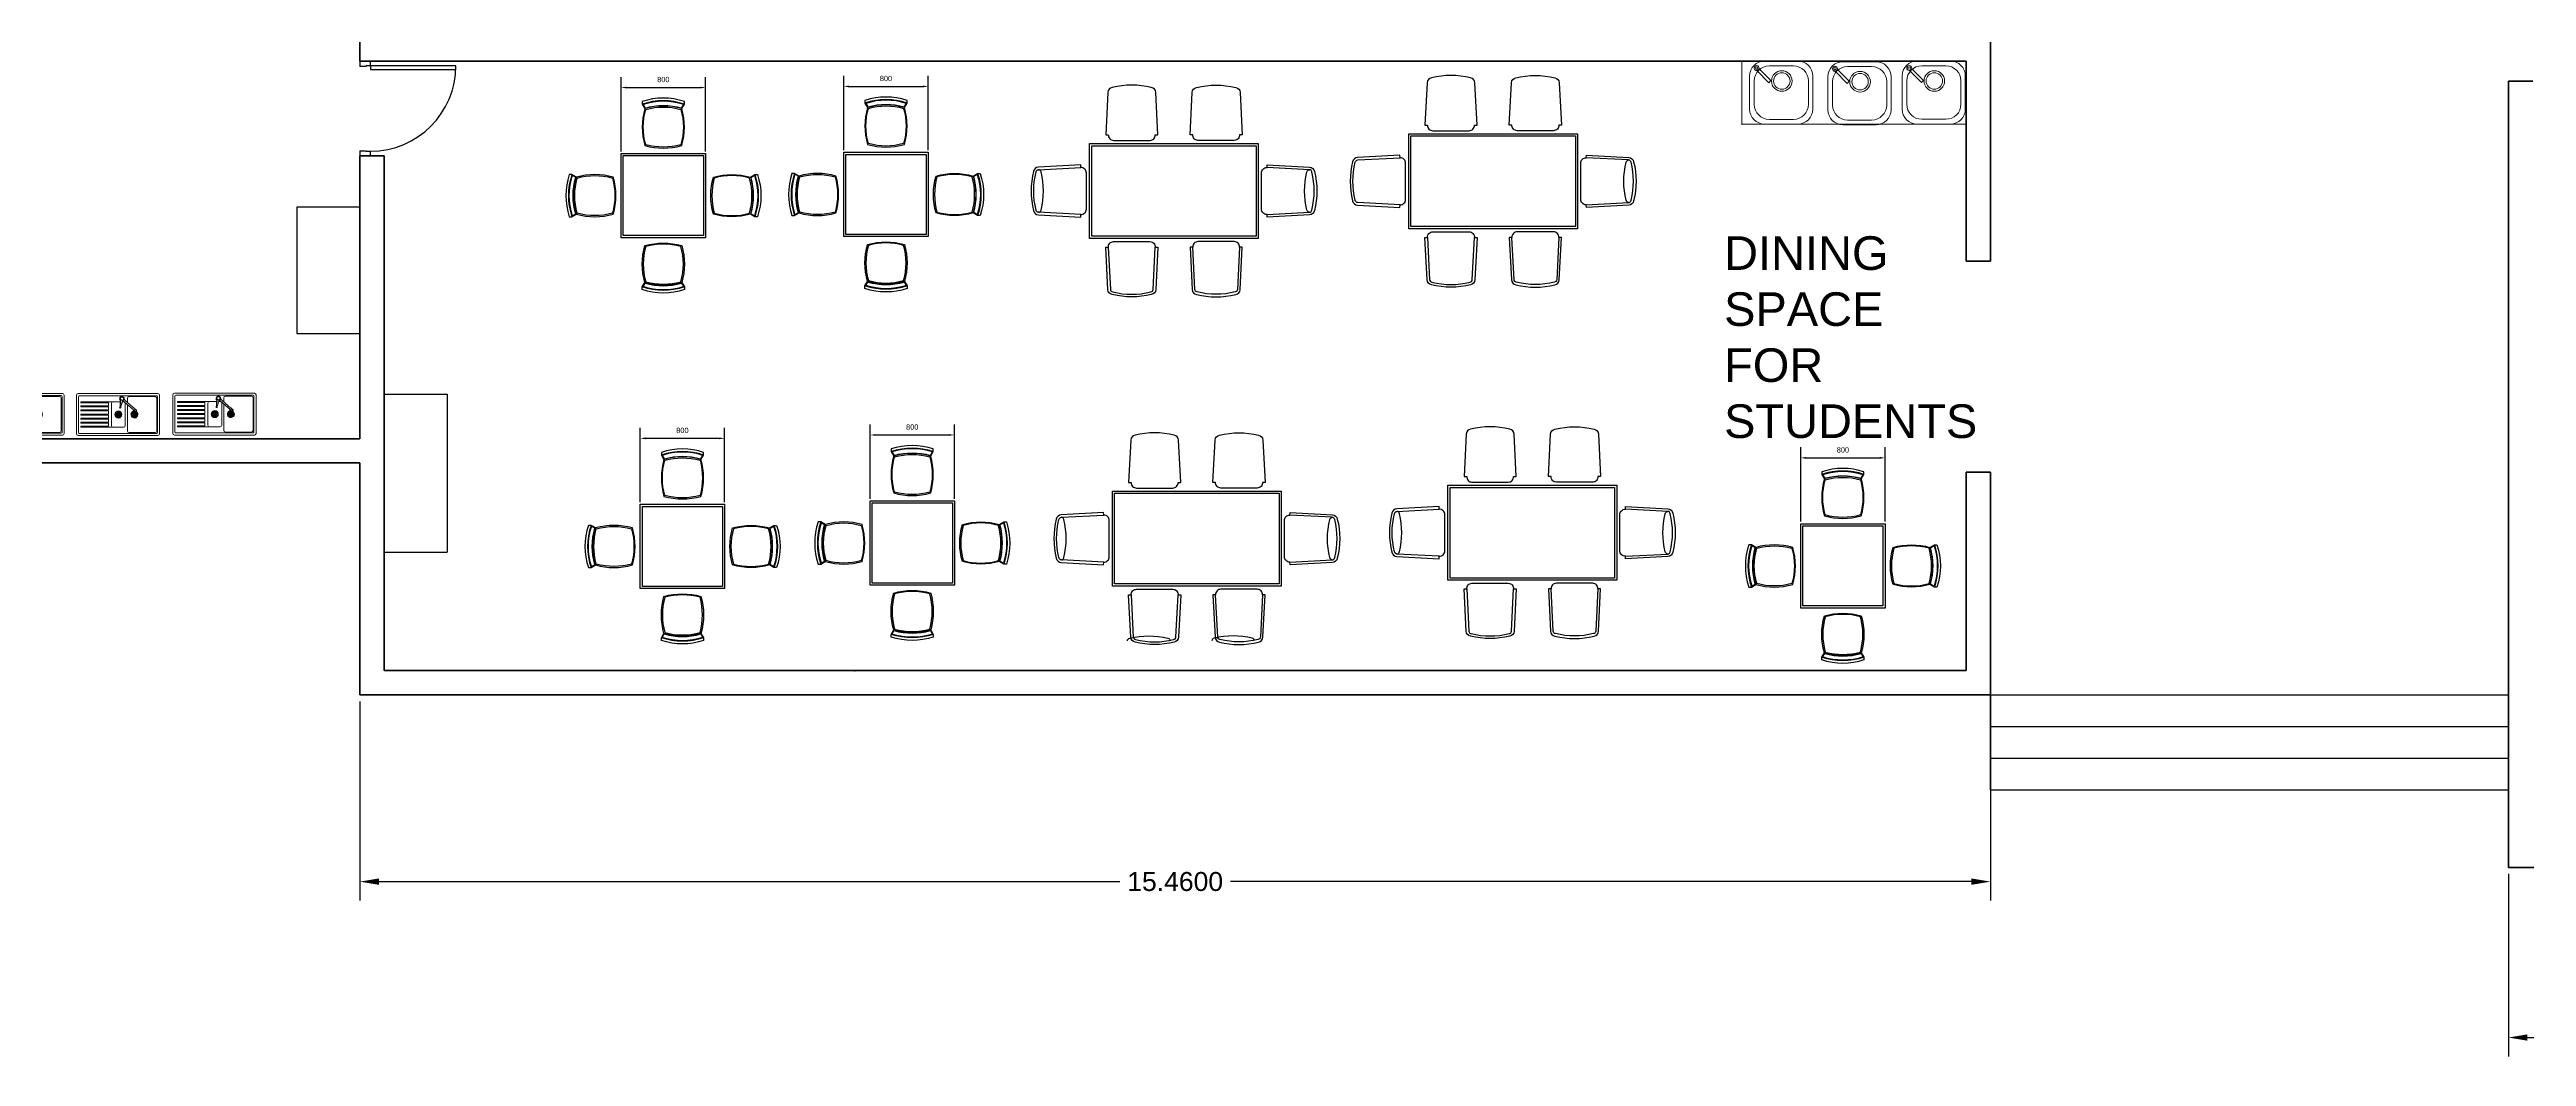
# Model space of a CAD drawing. Header units: metres. Extents: x -353 to 1688, y -477 to 135.
# Drawn here: x 506.38 to 529.86, y -198.17 to -188.62 of the extents above; entities that cross this region are included whole.
import ezdxf

# ---------------------------------------------------------------- set-up
doc = ezdxf.new("R2010")
doc.units = ezdxf.units.M
doc.header["$MEASUREMENT"] = 0
for name, color, linetype, lineweight in [('DIMENSION', 240, 'Continuous', 40), ('ELEVATION', 160, 'Continuous', 20), ('WALL', 2, 'Continuous', 40)]:
    doc.layers.add(name, color=color, linetype=linetype, lineweight=lineweight)
for name, color, linetype in [('door space', 1, 'Continuous'), ('ID-LOOSE', 31, 'Continuous'), ('ID-LOOSE2', 8, 'Continuous')]:
    doc.layers.add(name, color=color, linetype=linetype)
for name, color, linetype, plot in [('FURNITURE', 130, 'Continuous', False), ('STAIR', 231, 'Continuous', False), ('TEXT', 141, 'Continuous', False)]:
    doc.layers.add(name, color=color, linetype=linetype, plot=plot)
doc.styles.get("Standard").update_dxf_attribs({"font": 'arial.ttf'})
doc.dimstyles.new('Annotative', dxfattribs={"dimscale": 0, "dimtxt": 0.18, "dimasz": 0.18, "dimexe": 0.18, "dimexo": 0.0625, "dimgap": 0.09, "dimtad": 0, "dimtih": 1, "dimtoh": 1, "dimdec": 4, "dimzin": 0, "dimdsep": 46, "dimtxsty": 'Standard', "dimcen": 0.09, "dimadec": 0, "dimazin": 0, "dimtfac": 1, "dimtdec": 4, "dimtofl": 0, "dimtmove": 0, "dimatfit": 3, "dimfxl": 1, "dimtolj": 1, "dimtzin": 0, "dimarcsym": 0})
doc.dimstyles.new('ARCHITXT', dxfattribs={"dimtxt": 0.05, "dimasz": 0.05, "dimexe": 0.1, "dimexo": 0.02, "dimgap": 0.05, "dimtad": 1, "dimtih": 1, "dimtoh": 1, "dimdec": 0, "dimlfac": 1000, "dimzin": 0, "dimdsep": 46, "dimtxsty": 'Standard', "dimcen": 0.1, "dimdle": 0.18, "dimclrd": 15, "dimclre": 15, "dimclrt": 202, "dimadec": 0, "dimazin": 0, "dimtfac": 0.72, "dimtdec": 0, "dimtix": 1, "dimtmove": 2, "dimatfit": 3, "dimfxl": 1, "dimtolj": 1, "dimtzin": 0, "dimarcsym": 0})

# ---------------------------------------------------------------- blocks, each defined once
blk = doc.blocks.new('A$C504E2D25')
at = {"layer": 'ID-LOOSE'}
blk.add_lwpolyline([(0, 0), (0, 0.9), (1.6, 0.9), (1.6, 0)], close=True, dxfattribs=at)
at = {"layer": 'ID-LOOSE2'}
blk.add_lwpolyline([(0.02, 0.02), (0.02, 0.88), (1.58, 0.88), (1.58, 0.02)], close=True, dxfattribs=at)
blk = doc.blocks.new('A$C8043')
at = {"layer": 'ID-LOOSE'}
blk.add_lwpolyline([(0.377, 1.275, 0.142857), (0.377, 1.625), (0.402, 1.667), (0.402, 1.692, 0.16432), (0.002, 1.692), (0.002, 1.667), (0.027, 1.625, 0.142857), (0.027, 1.275, 0.142857)], format="xyb", close=True, dxfattribs=at)
at = {"layer": 'ID-LOOSE2'}
for points in [[(0.395, 1.664, 0.159203), (0.01, 1.664), (0.03, 1.631, -0.139716), (0.375, 1.631)], [(0.035, 1.283, -0.138299), (0.035, 1.617, -0.138299), (0.369, 1.617, -0.138299), (0.369, 1.283, -0.138299)]]:
    blk.add_lwpolyline(points, format="xyb", close=True, dxfattribs=at)
at = {"layer": 'ID-LOOSE2', "color": 4}
for centre, start, end in [((0.202, 1.075), 71.3371, 108.6629), ((0.202, 1.025), 73.7398, 106.2602)]:
    blk.add_arc(centre, 0.625, start, end, dxfattribs=at)
blk = doc.blocks.new('*D56')
at = {"layer": 'Defpoints', "color": 0, "transparency": 16777216}
for p in [(523.779, -192.493), (522.979, -193.118), (523.779, -193.118)]:
    blk.add_point(p, dxfattribs=at)
at = {"layer": 'FURNITURE', "color": 15, "lineweight": -2, "transparency": 16777216}
for p, q in [((522.979, -193.098), (522.979, -192.393)), ((523.029, -192.493), (523.729, -192.493)), ((523.779, -193.098), (523.779, -192.393))]:
    blk.add_line(p, q, dxfattribs=at)
at = {"layer": 'FURNITURE', "color": 15, "transparency": 16777216}
for points in [[(523.029, -192.485), (523.029, -192.502), (522.979, -192.493)], [(523.729, -192.485), (523.729, -192.502), (523.779, -192.493)]]:
    blk.add_solid(points, dxfattribs=at)
at = {"layer": 'FURNITURE', "color": 202, "transparency": 16777216, "insert": (523.379, -192.418), "char_height": 0.05, "attachment_point": 5}
blk.add_mtext('\\A1;800', dxfattribs=at)
blk = doc.blocks.new('A$C027E3DAA')
at = {"lineweight": 5}
for p, q in [((48, 356), (128, 276)), ((142, 290), (63, 369)), ((320, 420), (100, 420)), ((291, 388), (131, 388)), ((0, 100), (0, 320)), ((31, 132), (31, 288)), ((128, 276), (142, 290)), ((391, 132), (391, 288)), ((420, 100), (420, 320)), ((291, 32), (131, 32)), ((320, 0), (100, 0))]:
    blk.add_line(p, q, dxfattribs=at)
for centre, radius in [((47, 373), 16.5), ((47, 373), 8.24), ((214, 287), 68.5), ((214, 287), 54.8)]:
    blk.add_circle(centre, radius, dxfattribs=at)
for centre, start, end in [((100, 320), 90, 180), ((131, 288), 90, 180), ((291, 288), 0, 90), ((320, 320), 0, 90), ((100, 100), 180, 270), ((131, 132), 180, 270), ((291, 132), 270, 0), ((320, 100), 270, 0)]:
    blk.add_arc(centre, 100, start, end, dxfattribs=at)
blk = doc.blocks.new('*D62')
at = {"layer": 'Defpoints', "color": 0, "transparency": 16777216}
for p in [(514.955, -192.276), (514.155, -192.901), (514.955, -192.901)]:
    blk.add_point(p, dxfattribs=at)
at = {"layer": 'FURNITURE', "color": 15, "lineweight": -2, "transparency": 16777216}
for p, q in [((514.155, -192.881), (514.155, -192.176)), ((514.205, -192.276), (514.905, -192.276)), ((514.955, -192.881), (514.955, -192.176))]:
    blk.add_line(p, q, dxfattribs=at)
at = {"layer": 'FURNITURE', "color": 15, "transparency": 16777216}
for points in [[(514.205, -192.268), (514.205, -192.284), (514.155, -192.276)], [(514.905, -192.268), (514.905, -192.284), (514.955, -192.276)]]:
    blk.add_solid(points, dxfattribs=at)
at = {"layer": 'FURNITURE', "color": 202, "transparency": 16777216, "insert": (514.555, -192.201), "char_height": 0.05, "attachment_point": 5}
blk.add_mtext('\\A1;800', dxfattribs=at)
blk = doc.blocks.new('*D63')
at = {"layer": 'Defpoints', "color": 0, "transparency": 16777216}
for p in [(514.706, -188.969), (513.906, -189.594), (514.706, -189.594)]:
    blk.add_point(p, dxfattribs=at)
at = {"layer": 'FURNITURE', "color": 15, "lineweight": -2, "transparency": 16777216}
for p, q in [((513.906, -189.574), (513.906, -188.869)), ((513.956, -188.969), (514.656, -188.969)), ((514.706, -189.574), (514.706, -188.869))]:
    blk.add_line(p, q, dxfattribs=at)
at = {"layer": 'FURNITURE', "color": 15, "transparency": 16777216}
for points in [[(513.956, -188.961), (513.956, -188.978), (513.906, -188.969)], [(514.656, -188.961), (514.656, -188.978), (514.706, -188.969)]]:
    blk.add_solid(points, dxfattribs=at)
at = {"layer": 'FURNITURE', "color": 202, "transparency": 16777216, "insert": (514.306, -188.894), "char_height": 0.05, "attachment_point": 5}
blk.add_mtext('\\A1;800', dxfattribs=at)
blk = doc.blocks.new('*D66')
at = {"layer": 'Defpoints', "color": 0, "transparency": 16777216}
for p in [(512.595, -188.98), (511.795, -189.605), (512.595, -189.605)]:
    blk.add_point(p, dxfattribs=at)
at = {"layer": 'FURNITURE', "color": 15, "lineweight": -2, "transparency": 16777216}
for p, q in [((511.795, -189.585), (511.795, -188.88)), ((511.845, -188.98), (512.545, -188.98)), ((512.595, -189.585), (512.595, -188.88))]:
    blk.add_line(p, q, dxfattribs=at)
at = {"layer": 'FURNITURE', "color": 15, "transparency": 16777216}
for points in [[(511.845, -188.971), (511.845, -188.988), (511.795, -188.98)], [(512.545, -188.971), (512.545, -188.988), (512.595, -188.98)]]:
    blk.add_solid(points, dxfattribs=at)
at = {"layer": 'FURNITURE', "color": 202, "transparency": 16777216, "insert": (512.195, -188.904), "char_height": 0.05, "attachment_point": 5}
blk.add_mtext('\\A1;800', dxfattribs=at)
blk = doc.blocks.new('*D67')
at = {"layer": 'Defpoints', "color": 0, "transparency": 16777216}
for p in [(512.776, -192.308), (511.976, -192.933), (512.776, -192.933)]:
    blk.add_point(p, dxfattribs=at)
at = {"layer": 'FURNITURE', "color": 15, "lineweight": -2, "transparency": 16777216}
for p, q in [((511.976, -192.913), (511.976, -192.208)), ((512.026, -192.308), (512.726, -192.308)), ((512.776, -192.913), (512.776, -192.208))]:
    blk.add_line(p, q, dxfattribs=at)
at = {"layer": 'FURNITURE', "color": 15, "transparency": 16777216}
for points in [[(512.026, -192.3), (512.026, -192.317), (511.976, -192.308)], [(512.726, -192.3), (512.726, -192.317), (512.776, -192.308)]]:
    blk.add_solid(points, dxfattribs=at)
at = {"layer": 'FURNITURE', "color": 202, "transparency": 16777216, "insert": (512.376, -192.233), "char_height": 0.05, "attachment_point": 5}
blk.add_mtext('\\A1;800', dxfattribs=at)
blk = doc.blocks.new('A$C6DD140BA')
at = {"lineweight": 5}
for p, q in [((0, 480), (0, 20)), ((975, 500), (20, 500)), ((25, 465), (25, 35)), ((960, 475), (35, 475)), ((55, 402), (55, 390)), ((526, 402), (55, 402)), ((385, 390), (55, 390)), ((55, 354), (55, 342)), ((385, 354), (55, 354)), ((385, 342), (55, 342)), ((55, 305), (55, 293)), ((385, 305), (55, 305)), ((220, 390), (242, 390)), ((385, 390), (385, 354)), ((385, 342), (385, 305)), ((420, 382), (420, 117)), ((565, 402), (553, 402)), ((575, 399), (680, 308)), ((585, 117), (585, 382)), ((693, 323), (589, 414)), ((610, 445), (610, 395)), ((610, 368), (610, 55)), ((940, 465), (630, 465)), ((960, 55), (960, 445)), ((970, 465), (970, 35)), ((995, 480), (995, 20)), ((35, 25), (960, 25)), ((385, 293), (55, 293)), ((55, 256), (55, 244)), ((385, 256), (55, 256)), ((385, 256), (55, 256)), ((385, 244), (55, 244)), ((385, 244), (55, 244)), ((55, 207), (55, 195)), ((385, 207), (55, 207)), ((385, 195), (55, 195)), ((55, 158), (55, 146)), ((385, 158), (55, 158)), ((385, 146), (55, 146)), ((55, 109), (55, 97)), ((385, 109), (55, 109)), ((55, 97), (565, 97)), ((385, 293), (385, 256)), ((385, 244), (385, 207)), ((385, 195), (385, 158)), ((385, 146), (385, 109)), ((630, 35), (940, 35)), ((20, 0), (975, 0))]:
    blk.add_line(p, q, dxfattribs=at)
for centre, radius in [((502, 250), 41.9), ((502, 250), 34.4), ((502, 250), 5.37), ((694, 250), 34.4), ((694, 250), 5.37)]:
    blk.add_circle(centre, radius, dxfattribs=at)
for centre, radius, start, end in [((20, 480), 20, 90, 180), ((35, 465), 10, 90, 180), ((440, 382), 20, 90, 180), ((545, 437), 28.1, 347.9416, 227.0472), ((23, 426), 503, 349.5127, 1.0023), ((524, 334), 6.64, 170.7195, 346.9394), ((526, 335), 4.91, 202.3488, 285.3321), ((220, 432), 311, 347.884, 359.213), ((546, 438), 20, 330.7981, 186.8608), ((545, 437), 16.2, 207.428, 320.6546), ((1023, 218), 506, 155.4149, 166.8735), ((843, 297), 313, 156.4016, 167.6897), ((509, 323), 100, 49.097, 61.8197), ((500, 89), 326, 79.282, 80.1673), ((548, 386), 29.3, 47.5907, 71.3329), ((654, 489), 100, 205.6099, 229.0971), ((565, 382), 20, 68.9377, 90), ((597, 442), 29.3, 201.23, 229.737), ((565, 382), 20, 0, 29.2341), ((630, 445), 20, 90, 180), ((614, 232), 100, 34.5946, 49.097), ((759, 399), 100, 229.0971, 243.5995), ((708, 297), 13.9, 214.5946, 63.5995), ((704, 300), 7.59, 107.908, 167.1608), ((708, 297), 8.12, 257.1394, 59.2202), ((710, 297), 9.65, 327.9665, 38.2217), ((940, 445), 20, 0, 90), ((960, 465), 10, 0, 90), ((975, 480), 20, 0, 90), ((20, 20), 20, 180, 270), ((35, 35), 10, 180, 270), ((440, 117), 20, 180, 270), ((565, 117), 20, 270, 0), ((630, 55), 20, 180, 270), ((694, 250), 41.9, 89.0843, 58.737), ((940, 55), 20, 270, 0), ((960, 35), 10, 270, 0), ((975, 20), 20, 270, 0)]:
    blk.add_arc(centre, radius, start, end, dxfattribs=at)
for centre, major_axis in [((483, 250), (14.5, 0)), ((485, 260), (12.6, -7.2)), ((485, 240), (12.6, 7.2)), ((493, 267), (7.2, -12.6)), ((493, 233), (7.2, 12.6)), ((502, 270), (0, -14.5)), ((502, 230), (0, 14.5)), ((512, 267), (-7.2, -12.6)), ((512, 233), (-7.2, 12.6)), ((520, 260), (-12.6, -7.2)), ((520, 240), (-12.6, 7.2)), ((522, 250), (-14.5, 0)), ((675, 250), (14.5, 0)), ((677, 260), (12.6, -7.2)), ((677, 240), (12.6, 7.2)), ((684, 267), (7.2, -12.6)), ((684, 233), (7.2, 12.6)), ((694, 270), (0, -14.5)), ((694, 230), (0, 14.5)), ((704, 267), (-7.2, -12.6)), ((704, 233), (-7.2, 12.6)), ((712, 260), (-12.6, -7.2)), ((712, 240), (-12.6, 7.2)), ((714, 250), (-14.5, 0))]:
    blk.add_ellipse(centre, major_axis=major_axis, ratio=0.137964, dxfattribs=at)
blk = doc.blocks.new('*D117')
at = {"layer": 'Defpoints', "color": 0, "transparency": 16777216}
for p in [(529.69, -196.379), (552.11, -196.379), (529.69, -197.993)]:
    blk.add_point(p, dxfattribs=at)
at = {"layer": 'DIMENSION', "color": 0, "lineweight": -2, "transparency": 16777216}
for p, q in [((529.69, -196.441), (529.69, -198.173)), ((552.11, -196.441), (552.11, -198.173)), ((529.87, -197.993), (540.366, -197.993)), ((551.93, -197.993), (541.435, -197.993))]:
    blk.add_line(p, q, dxfattribs=at)
at = {"layer": 'DIMENSION', "color": 0, "transparency": 16777216}
for points in [[(529.87, -197.963), (529.87, -198.023), (529.69, -197.993)], [(551.93, -197.963), (551.93, -198.023), (552.11, -197.993)]]:
    blk.add_solid(points, dxfattribs=at)
at = {"layer": 'DIMENSION', "color": 0, "transparency": 16777216, "insert": (540.9, -197.993), "char_height": 0.18, "attachment_point": 5}
blk.add_mtext('\\A1;22.4200', dxfattribs=at)
blk = doc.blocks.new('*D118')
at = {"layer": 'Defpoints', "color": 0, "transparency": 16777216}
for p in [(509.318, -194.742), (524.778, -194.742), (509.318, -196.514)]:
    blk.add_point(p, dxfattribs=at)
at = {"layer": 'DIMENSION', "color": 0, "lineweight": -2, "transparency": 16777216}
for p, q in [((509.318, -194.805), (509.318, -196.694)), ((524.778, -194.805), (524.778, -196.694)), ((509.498, -196.514), (516.524, -196.514)), ((524.598, -196.514), (517.573, -196.514))]:
    blk.add_line(p, q, dxfattribs=at)
at = {"layer": 'DIMENSION', "color": 0, "transparency": 16777216}
for points in [[(509.498, -196.484), (509.498, -196.544), (509.318, -196.514)], [(524.598, -196.484), (524.598, -196.544), (524.778, -196.514)]]:
    blk.add_solid(points, dxfattribs=at)
at = {"layer": 'DIMENSION', "color": 0, "transparency": 16777216, "insert": (517.048, -196.514), "char_height": 0.18, "attachment_point": 5}
blk.add_mtext('\\A1;15.4600', dxfattribs=at)

msp = doc.modelspace()

# ---------------------------------------------------------------- linework, layer by layer
for p, q in [((509.54583, -189.62862), (509.54583, -192.31185)), ((509.54583, -192.31185), (509.54834, -192.31185))]:
    msp.add_line(p, q)
at = {"layer": 'door space'}
for p, q in [((509.31834, -188.72862), (509.31834, -188.77862)), ((509.41834, -188.72862), (509.31834, -188.72862)), ((509.37834, -188.77862), (509.31834, -188.77862)), ((509.41834, -188.77362), (509.37834, -188.77362)), ((509.37834, -188.77862), (509.37834, -188.77362)), ((509.41834, -188.77362), (509.41834, -188.72862)), ((510.22834, -188.77362), (509.41834, -188.77362)), ((509.41834, -188.77362), (509.41834, -188.80862)), ((509.41834, -188.80862), (510.22834, -188.80862)), ((509.31834, -189.57862), (509.31834, -189.62862)), ((509.31834, -189.57862), (509.37834, -189.57862)), ((509.31834, -189.62862), (509.41834, -189.62862)), ((509.37834, -189.58362), (509.37834, -189.57862)), ((509.37834, -189.58362), (509.41834, -189.58362)), ((509.41834, -189.62862), (509.41834, -189.58362))]:
    msp.add_line(p, q, dxfattribs=at)
msp.add_ellipse((509.41834, -188.77362), major_axis=(0.57276, 0.57276), ratio=1, start_param=3.92699082, end_param=5.49778714, dxfattribs=at)
at = {"layer": 'ELEVATION'}
for p, q in [((520.22307, -188.7264), (520.223, -188.72862)), ((522.42002, -188.73414), (522.42002, -189.33414)), ((522.42002, -189.32862), (524.54834, -189.32862)), ((514.01066, -194.51224), (514.01062, -194.52157))]:
    msp.add_line(p, q, dxfattribs=at)
at = {"layer": 'FURNITURE'}
for p, q in [((509.31865, -190.11321), (508.71865, -190.11321)), ((508.71865, -190.11321), (508.71865, -191.31321)), ((508.71865, -191.31321), (509.31865, -191.31321)), ((509.54583, -191.88759), (510.14583, -191.88759)), ((510.14583, -191.88759), (510.14583, -193.38759)), ((509.54583, -193.38759), (510.14583, -193.38759))]:
    msp.add_line(p, q, dxfattribs=at)
for points in [[(516.85881, -189.42884), (516.88378, -189.42759), (516.8637, -189.02606, 0.35443082), (516.82165, -188.97919, 0.12131784), (516.45122, -188.97919, 0.35443082), (516.40917, -189.02606), (516.38909, -189.42759), (516.41406, -189.42884, 0.4289229), (516.464, -189.48134), (516.80887, -189.48134, 0.4289229), (516.85881, -189.42884)], [(517.21406, -189.42884), (517.18909, -189.42759), (517.20917, -189.02606, -0.35443082), (517.25122, -188.97919, -0.12131784), (517.62165, -188.97919, -0.35443082), (517.6637, -189.02606), (517.68378, -189.42759), (517.65881, -189.42884, -0.4289229), (517.60887, -189.48134), (517.264, -189.48134, -0.4289229), (517.21406, -189.42884)], [(519.88543, -189.33669), (519.9104, -189.33544), (519.89032, -188.93391, 0.35443082), (519.84827, -188.88703, 0.12131784), (519.47784, -188.88703, 0.35443082), (519.43578, -188.93391), (519.41571, -189.33544), (519.44068, -189.33669, 0.4289229), (519.49061, -189.38919), (519.83549, -189.38919, 0.4289229), (519.88543, -189.33669)], [(520.24068, -189.33669), (520.21571, -189.33544), (520.23578, -188.93391, -0.35443082), (520.27784, -188.88703, -0.12131784), (520.64827, -188.88703, -0.35443082), (520.69032, -188.93391), (520.7104, -189.33544), (520.68543, -189.33669, -0.4289229), (520.63549, -189.38919), (520.29061, -189.38919, -0.4289229), (520.24068, -189.33669)], [(516.15394, -189.73896), (516.15269, -189.714), (515.75116, -189.73407, 0.35443082), (515.70428, -189.77612, 0.12131784), (515.70428, -190.14656, 0.35443082), (515.75116, -190.18861), (516.15269, -190.20868), (516.15394, -190.18371, 0.4289229), (516.20643, -190.13378), (516.20643, -189.7889, 0.4289229), (516.15394, -189.73896)], [(517.91893, -189.73896), (517.92018, -189.714), (518.32171, -189.73407, -0.35443082), (518.36859, -189.77612, -0.12131784), (518.36859, -190.14656, -0.35443082), (518.32171, -190.18861), (517.92018, -190.20868), (517.91893, -190.18371, -0.4289229), (517.86643, -190.13378), (517.86643, -189.7889, -0.4289229), (517.91893, -189.73896)], [(519.18055, -189.64681), (519.17931, -189.62184), (518.77778, -189.64192, 0.35443082), (518.7309, -189.68397, 0.12131784), (518.7309, -190.0544, 0.35443082), (518.77778, -190.09645), (519.17931, -190.11653), (519.18055, -190.09156, 0.4289229), (519.23305, -190.04162), (519.23305, -189.69675, 0.4289229), (519.18055, -189.64681)], [(520.94555, -189.64681), (520.9468, -189.62184), (521.34833, -189.64192, -0.35443082), (521.39521, -189.68397, -0.12131784), (521.39521, -190.0544, -0.35443082), (521.34833, -190.09645), (520.9468, -190.11653), (520.94555, -190.09156, -0.4289229), (520.89305, -190.04162), (520.89305, -189.69675, -0.4289229), (520.94555, -189.64681)], [(516.85881, -190.49384), (516.88378, -190.49509), (516.8637, -190.89662, -0.35443082), (516.82165, -190.94349, -0.12131784), (516.45122, -190.94349, -0.35443082), (516.40917, -190.89662), (516.38909, -190.49509), (516.41406, -190.49384, -0.4289229), (516.464, -190.44134), (516.80887, -190.44134, -0.4289229), (516.85881, -190.49384)], [(517.21406, -190.49384), (517.18909, -190.49509), (517.20917, -190.89662, 0.35443082), (517.25122, -190.94349, 0.12131784), (517.62165, -190.94349, 0.35443082), (517.6637, -190.89662), (517.68378, -190.49509), (517.65881, -190.49384, 0.4289229), (517.60887, -190.44134), (517.264, -190.44134, 0.4289229), (517.21406, -190.49384)], [(519.88543, -190.40168), (519.9104, -190.40293), (519.89032, -190.80446, -0.35443082), (519.84827, -190.85134, -0.12131784), (519.47784, -190.85134, -0.35443082), (519.43578, -190.80446), (519.41571, -190.40293), (519.44068, -190.40168, -0.4289229), (519.49061, -190.34919), (519.83549, -190.34919, -0.4289229), (519.88543, -190.40168)], [(520.24068, -190.40168), (520.21571, -190.40293), (520.23578, -190.80446, 0.35443082), (520.27784, -190.85134, 0.12131784), (520.64827, -190.85134, 0.35443082), (520.69032, -190.80446), (520.7104, -190.40293), (520.68543, -190.40168, 0.4289229), (520.63549, -190.34919), (520.29061, -190.34919, 0.4289229), (520.24068, -190.40168)], [(517.07567, -192.72722), (517.10064, -192.72598), (517.08057, -192.32444, 0.35443082), (517.03852, -192.27757, 0.12131784), (516.66808, -192.27757, 0.35443082), (516.62603, -192.32444), (516.60596, -192.72598), (516.63092, -192.72722, 0.4289229), (516.68086, -192.77972), (517.02574, -192.77972, 0.4289229), (517.07567, -192.72722)], [(517.43092, -192.72722), (517.40596, -192.72598), (517.42603, -192.32444, -0.35443082), (517.46808, -192.27757, -0.12131784), (517.83852, -192.27757, -0.35443082), (517.88057, -192.32444), (517.90064, -192.72598), (517.87567, -192.72722, -0.4289229), (517.82574, -192.77972), (517.48086, -192.77972, -0.4289229), (517.43092, -192.72722)], [(520.25681, -192.67081), (520.28178, -192.66956), (520.26171, -192.26803, 0.35443082), (520.21965, -192.22115, 0.12131784), (519.84922, -192.22115, 0.35443082), (519.80717, -192.26803), (519.78709, -192.66956), (519.81206, -192.67081, 0.4289229), (519.862, -192.72331), (520.20688, -192.72331, 0.4289229), (520.25681, -192.67081)], [(520.61206, -192.67081), (520.58709, -192.66956), (520.60717, -192.26803, -0.35443082), (520.64922, -192.22115, -0.12131784), (521.01965, -192.22115, -0.35443082), (521.06171, -192.26803), (521.08178, -192.66956), (521.05681, -192.67081, -0.4289229), (521.00688, -192.72331), (520.662, -192.72331, -0.4289229), (520.61206, -192.67081)], [(516.3708, -193.03735), (516.36955, -193.01238), (515.96802, -193.03245, 0.35443082), (515.92115, -193.07451, 0.12131784), (515.92115, -193.44494, 0.35443082), (515.96802, -193.48699), (516.36955, -193.50706), (516.3708, -193.4821, 0.4289229), (516.4233, -193.43216), (516.4233, -193.08728, 0.4289229), (516.3708, -193.03735)], [(518.1358, -193.03735), (518.13705, -193.01238), (518.53858, -193.03245, -0.35443082), (518.58545, -193.07451, -0.12131784), (518.58545, -193.44494, -0.35443082), (518.53858, -193.48699), (518.13705, -193.50706), (518.1358, -193.4821, -0.4289229), (518.0833, -193.43216), (518.0833, -193.08728, -0.4289229), (518.1358, -193.03735)], [(519.55194, -192.98093), (519.55069, -192.95596), (519.14916, -192.97604, 0.35443082), (519.10228, -193.01809, 0.12131784), (519.10228, -193.38852, 0.35443082), (519.14916, -193.43057), (519.55069, -193.45065), (519.55194, -193.42568, 0.4289229), (519.60444, -193.37574), (519.60444, -193.03087, 0.4289229), (519.55194, -192.98093)], [(521.31694, -192.98093), (521.31818, -192.95596), (521.71971, -192.97604, -0.35443082), (521.76659, -193.01809, -0.12131784), (521.76659, -193.38852, -0.35443082), (521.71971, -193.43057), (521.31818, -193.45065), (521.31694, -193.42568, -0.4289229), (521.26444, -193.37574), (521.26444, -193.03087, -0.4289229), (521.31694, -192.98093)], [(517.07567, -193.79222), (517.10064, -193.79347), (517.08057, -194.195, -0.35443082), (517.03852, -194.24187, -0.12131784), (516.66808, -194.24187, -0.35443082), (516.62603, -194.195), (516.60596, -193.79347), (516.63092, -193.79222, -0.4289229), (516.68086, -193.73972), (517.02574, -193.73972, -0.4289229), (517.07567, -193.79222)], [(517.43092, -193.79222), (517.40596, -193.79347), (517.42603, -194.195, 0.35443082), (517.46808, -194.24187, 0.12131784), (517.83852, -194.24187, 0.35443082), (517.88057, -194.195), (517.90064, -193.79347), (517.87567, -193.79222, 0.4289229), (517.82574, -193.73972), (517.48086, -193.73972, 0.4289229), (517.43092, -193.79222)], [(520.25681, -193.7358), (520.28178, -193.73705), (520.26171, -194.13858, -0.35443082), (520.21965, -194.18546, -0.12131784), (519.84922, -194.18546, -0.35443082), (519.80717, -194.13858), (519.78709, -193.73705), (519.81206, -193.7358, -0.4289229), (519.862, -193.68331), (520.20688, -193.68331, -0.4289229), (520.25681, -193.7358)], [(520.61206, -193.7358), (520.58709, -193.73705), (520.60717, -194.13858, 0.35443082), (520.64922, -194.18546, 0.12131784), (521.01965, -194.18546, 0.35443082), (521.06171, -194.13858), (521.08178, -193.73705), (521.05681, -193.7358, 0.4289229), (521.00688, -193.68331), (520.662, -193.68331, 0.4289229), (520.61206, -193.7358)]]:
    msp.add_lwpolyline(points, format="xyb", close=True, dxfattribs=at)
for points in [[(511.79513, -189.60483), (512.59513, -189.60483), (512.59513, -190.40483), (511.79513, -190.40483)], [(511.81513, -189.62483), (512.57513, -189.62483), (512.57513, -190.38483), (511.81513, -190.38483)], [(513.90649, -189.59431), (514.70649, -189.59431), (514.70649, -190.39431), (513.90649, -190.39431)], [(513.92649, -189.61431), (514.68649, -189.61431), (514.68649, -190.37431), (513.92649, -190.37431)], [(511.97641, -192.93342), (512.77641, -192.93342), (512.77641, -193.73342), (511.97641, -193.73342)], [(511.99641, -192.95342), (512.75641, -192.95342), (512.75641, -193.71342), (511.99641, -193.71342)], [(514.15516, -192.90109), (514.95516, -192.90109), (514.95516, -193.70109), (514.15516, -193.70109)], [(514.17516, -192.92109), (514.93516, -192.92109), (514.93516, -193.68109), (514.17516, -193.68109)], [(522.97913, -193.11831), (523.77913, -193.11831), (523.77913, -193.91831), (522.97913, -193.91831)], [(522.99913, -193.13831), (523.75913, -193.13831), (523.75913, -193.89831), (522.99913, -193.89831)]]:
    msp.add_lwpolyline(points, close=True, dxfattribs=at)
for points in [[(516.15394, -190.18371), (515.75241, -190.16364, -0.36424887), (515.72885, -190.14175, -0.12213666), (515.72885, -189.78093, -0.36424887), (515.75241, -189.75904), (516.15394, -189.73896, -0.4289229)], [(515.75241, -190.16364, 0.36424887), (515.77597, -190.14175, 0.12213666), (515.77597, -189.78093, 0.36424887), (515.75241, -189.75904)], [(517.91893, -190.18371), (518.32046, -190.16364, 0.36424887), (518.34402, -190.14175, 0.12213666), (518.34402, -189.78093, 0.36424887), (518.32046, -189.75904), (517.91893, -189.73896, 0.4289229)], [(518.32046, -190.16364, -0.36424887), (518.2969, -190.14175, -0.12213666), (518.2969, -189.78093, -0.36424887), (518.32046, -189.75904)], [(519.18055, -190.09156), (518.77902, -190.07148, -0.36424887), (518.75546, -190.0496, -0.12213666), (518.75546, -189.68877, -0.36424887), (518.77902, -189.66689), (519.18055, -189.64681, -0.4289229)], [(520.94555, -190.09156), (521.34708, -190.07148, 0.36424887), (521.37064, -190.0496, 0.12213666), (521.37064, -189.68877, 0.36424887), (521.34708, -189.66689), (520.94555, -189.64681, 0.4289229)], [(521.34708, -190.07148, -0.36424887), (521.32352, -190.0496, -0.12213666), (521.32352, -189.68877, -0.36424887), (521.34708, -189.66689)], [(519.44068, -190.40168), (519.46075, -190.80321, 0.36424887), (519.48264, -190.82677, 0.12213666), (519.84346, -190.82677, 0.36424887), (519.86535, -190.80321), (519.88543, -190.40168, 0.4289229)], [(520.68543, -190.40168), (520.66535, -190.80321, -0.36424887), (520.64346, -190.82677, -0.12213666), (520.28264, -190.82677, -0.36424887), (520.26075, -190.80321), (520.24068, -190.40168, -0.4289229)], [(516.41406, -190.49384), (516.43414, -190.89537, 0.36424887), (516.45602, -190.91893, 0.12213666), (516.81685, -190.91893, 0.36424887), (516.83873, -190.89537), (516.85881, -190.49384, 0.4289229)], [(517.65881, -190.49384), (517.63873, -190.89537, -0.36424887), (517.61685, -190.91893, -0.12213666), (517.25602, -190.91893, -0.36424887), (517.23414, -190.89537), (517.21406, -190.49384, -0.4289229)], [(516.3708, -193.4821), (515.96927, -193.46202, -0.36424887), (515.94571, -193.44013, -0.12213666), (515.94571, -193.07931, -0.36424887), (515.96927, -193.05742), (516.3708, -193.03735, -0.4289229)], [(518.1358, -193.4821), (518.53733, -193.46202, 0.36424887), (518.56089, -193.44013, 0.12213666), (518.56089, -193.07931, 0.36424887), (518.53733, -193.05742), (518.1358, -193.03735, 0.4289229)], [(519.55194, -193.42568), (519.15041, -193.4056, -0.36424887), (519.12685, -193.38372, -0.12213666), (519.12685, -193.02289, -0.36424887), (519.15041, -193.00101), (519.55194, -192.98093, -0.4289229)], [(519.15041, -193.4056, 0.36424887), (519.17397, -193.38372, 0.12213666), (519.17397, -193.02289, 0.36424887), (519.15041, -193.00101)], [(521.31694, -193.42568), (521.71847, -193.4056, 0.36424887), (521.74203, -193.38372, 0.12213666), (521.74203, -193.02289, 0.36424887), (521.71847, -193.00101), (521.31694, -192.98093, 0.4289229)], [(521.71847, -193.4056, -0.36424887), (521.69491, -193.38372, -0.12213666), (521.69491, -193.02289, -0.36424887), (521.71847, -193.00101)], [(515.96927, -193.46202, 0.36424887), (515.99283, -193.44013, 0.12213666), (515.99283, -193.07931, 0.36424887), (515.96927, -193.05742)], [(518.53733, -193.46202, -0.36424887), (518.51377, -193.44013, -0.12213666), (518.51377, -193.07931, -0.36424887), (518.53733, -193.05742)], [(519.81206, -193.7358), (519.83214, -194.13733, 0.36424887), (519.85403, -194.16089, 0.12213666), (520.21485, -194.16089, 0.36424887), (520.23674, -194.13733), (520.25681, -193.7358, 0.4289229)], [(521.05681, -193.7358), (521.03674, -194.13733, -0.36424887), (521.01485, -194.16089, -0.12213666), (520.65403, -194.16089, -0.36424887), (520.63214, -194.13733), (520.61206, -193.7358, -0.4289229)], [(516.63092, -193.79222), (516.651, -194.19375, 0.36424887), (516.67289, -194.21731, 0.12213666), (517.03371, -194.21731, 0.36424887), (517.0556, -194.19375), (517.07567, -193.79222, 0.4289229)], [(517.87567, -193.79222), (517.8556, -194.19375, -0.36424887), (517.83371, -194.21731, -0.12213666), (517.47289, -194.21731, -0.36424887), (517.451, -194.19375), (517.43092, -193.79222, -0.4289229)], [(516.5953, -194.22789, -0.36424887), (516.61719, -194.20432, -0.12213666), (516.97801, -194.20432, -0.36424887), (516.9999, -194.22789)], [(517.7999, -194.22789, 0.36424887), (517.77801, -194.20432, 0.12213666), (517.41719, -194.20432, 0.36424887), (517.3953, -194.22789)]]:
    msp.add_lwpolyline(points, format="xyb", dxfattribs=at)
at = {"layer": 'STAIR'}
for p, q in [((524.77834, -194.74224), (529.69049, -194.74224)), ((524.77834, -195.04224), (529.69049, -195.04224)), ((524.77834, -195.34224), (529.69049, -195.34224)), ((524.77834, -195.64224), (529.69049, -195.64224))]:
    msp.add_line(p, q, dxfattribs=at)
at = {"layer": 'WALL'}
for p, q in [((509.31834, -188.49862), (509.31834, -188.72862)), ((524.77834, -190.62862), (524.77834, -188.49862)), ((509.31834, -188.72862), (524.54834, -188.72862)), ((524.54834, -190.62862), (524.54834, -188.72862)), ((529.69049, -188.91877), (529.69049, -196.37877)), ((529.92055, -188.91947), (529.69049, -188.91947)), ((509.31834, -189.62862), (509.54834, -189.62862)), ((509.31834, -189.62862), (509.31834, -192.31185)), ((509.54834, -189.62862), (509.54834, -194.51224)), ((509.54583, -190.62862), (509.54834, -190.62862)), ((524.54834, -190.62862), (524.77834, -190.62862)), ((509.54583, -191.62862), (509.54834, -191.62862)), ((505.68556, -192.31185), (509.31834, -192.31185)), ((505.45556, -192.54185), (509.31834, -192.54185)), ((509.31834, -192.54185), (509.31834, -194.74224)), ((524.54834, -192.62862), (524.77834, -192.62862)), ((524.54834, -194.51224), (524.54834, -192.62862)), ((524.77834, -195.64224), (524.77834, -192.62862)), ((509.54834, -194.51224), (524.54834, -194.51224)), ((509.31834, -194.74224), (524.77834, -194.74224)), ((529.69049, -196.37877), (539.92049, -196.37877))]:
    msp.add_line(p, q, dxfattribs=at)

# ---------------------------------------------------------------- block references
at = {"layer": 'FURNITURE'}
for name, p, xscale, yscale, zscale in [('A$C027E3DAA', (522.49478, -189.32718), 0.001426284879213249, 0.001426284879213249, 0.001426284879213249), ('A$C027E3DAA', (523.23676, -189.33363), 0.001426284879213249, 0.001426284879213249, 0.001426284879213249), ('A$C027E3DAA', (523.94076, -189.32663), 0.001426284879213249, 0.001426284879213249, 0.001426284879213249), ('A$C6DD140BA', (505.72373, -192.27888), 0.0007937219349072473, 0.0007937219349072473, 0.0007937219349072473), ('A$C6DD140BA', (506.62943, -192.28044), 0.0007937219349072473, 0.0007937219349072473, 0.0007937219349072473), ('A$C6DD140BA', (507.54347, -192.27662), 0.0007937219349072473, 0.0007937219349072473, 0.0007937219349072473)]:
    msp.add_blockref(name, p, dxfattribs=dict(at, xscale=xscale, yscale=yscale, zscale=zscale))
for name, p in [('A$C8043', (511.99281, -190.80483)), ('A$C8043', (514.10417, -190.79431)), ('A$C504E2D25', (516.23643, -190.41134)), ('A$C504E2D25', (519.26305, -190.31919)), ('A$C8043', (512.17409, -194.13342)), ('A$C8043', (514.35284, -194.10109)), ('A$C504E2D25', (516.4533, -193.70972)), ('A$C504E2D25', (519.63444, -193.65331)), ('A$C8043', (523.17681, -194.31831))]:
    msp.add_blockref(name, p, dxfattribs=at)
at = {"layer": 'FURNITURE', "rotation": 90}
for p in [(512.99513, -190.20715), (515.10649, -190.19663), (513.17641, -193.53574), (515.35516, -193.50341), (524.17913, -193.72063)]:
    msp.add_blockref('A$C8043', p, dxfattribs=at)
at = {"layer": 'FURNITURE', "xscale": -1}
for p, rotation in [((511.39513, -190.20715), 269.9999999999968), ((513.50649, -190.19663), 269.9999999999968), ((511.99281, -189.20483), 180), ((514.10417, -189.19431), 180), ((511.57641, -193.53574), 269.9999999999968), ((513.75516, -193.50341), 269.9999999999968), ((522.57913, -193.72063), 269.9999999999968), ((514.35284, -192.50109), 180), ((512.17409, -192.53342), 180), ((523.17681, -192.71831), 180)]:
    msp.add_blockref('A$C8043', p, dxfattribs=dict(at, rotation=rotation))

# ---------------------------------------------------------------- texts
at = {"layer": 'FURNITURE', "linetype": 'Continuous'}
for s, p in [('DINING', (515.81768, -190.13432)), ('CARPET FLOOR FIN.', (515.81769, -190.13474)), ('DINING', (516.03455, -193.43271)), ('CARPET FLOOR FIN.', (516.03456, -193.43312)), ('DINING', (519.21569, -193.37629)), ('CARPET FLOOR FIN.', (519.2157, -193.37671))]:
    msp.add_text(s, height=0.00025, dxfattribs=at).set_placement(p)
at = {"layer": 'TEXT', "insert": (522.25271, -190.39099), "char_height": 0.3188702, "attachment_point": 1}
msp.add_mtext_dynamic_manual_height_columns('DINING SPACE FOR STUDENTS', width=0.1826553, gutter_width=1.59435, heights=[0], dxfattribs=at)

# ---------------------------------------------------------------- dimensions: what is measured, and where the dimension line sits
at = {"layer": 'DIMENSION'}
for base, p1, p2, picture, middle in [((509.31834, -196.51417), (524.77834, -194.74224), (509.31834, -194.74224), '*D118', (517.04834, -196.51417)), ((529.69049, -197.99314), (552.11049, -196.37877), (529.69049, -196.37877), '*D117', (540.90049, -197.99314))]:
    dim = msp.add_linear_dim(base=base, p1=p1, p2=p2, dimstyle='Annotative', dxfattribs=at)
    dim.commit()
    dim.dimension.update_dxf_attribs({"geometry": picture, "text_midpoint": middle})
at = {"layer": 'FURNITURE'}
for base, p1, p2, picture, middle in [((512.59513, -188.97983), (511.79513, -189.60483), (512.59513, -189.60483), '*D66', (512.19513, -188.9043)), ((514.70649, -188.96931), (513.90649, -189.59431), (514.70649, -189.59431), '*D63', (514.30649, -188.89378)), ((512.77641, -192.30842), (511.97641, -192.93342), (512.77641, -192.93342), '*D67', (512.37641, -192.23289)), ((514.95516, -192.27609), (514.15516, -192.90109), (514.95516, -192.90109), '*D62', (514.55516, -192.20056)), ((523.77913, -192.49331), (522.97913, -193.11831), (523.77913, -193.11831), '*D56', (523.37913, -192.41778))]:
    dim = msp.add_linear_dim(base=base, p1=p1, p2=p2, dimstyle='ARCHITXT', dxfattribs=at)
    dim.commit()
    dim.dimension.update_dxf_attribs({"geometry": picture, "text_midpoint": middle})

doc.saveas('drawing.dxf')
